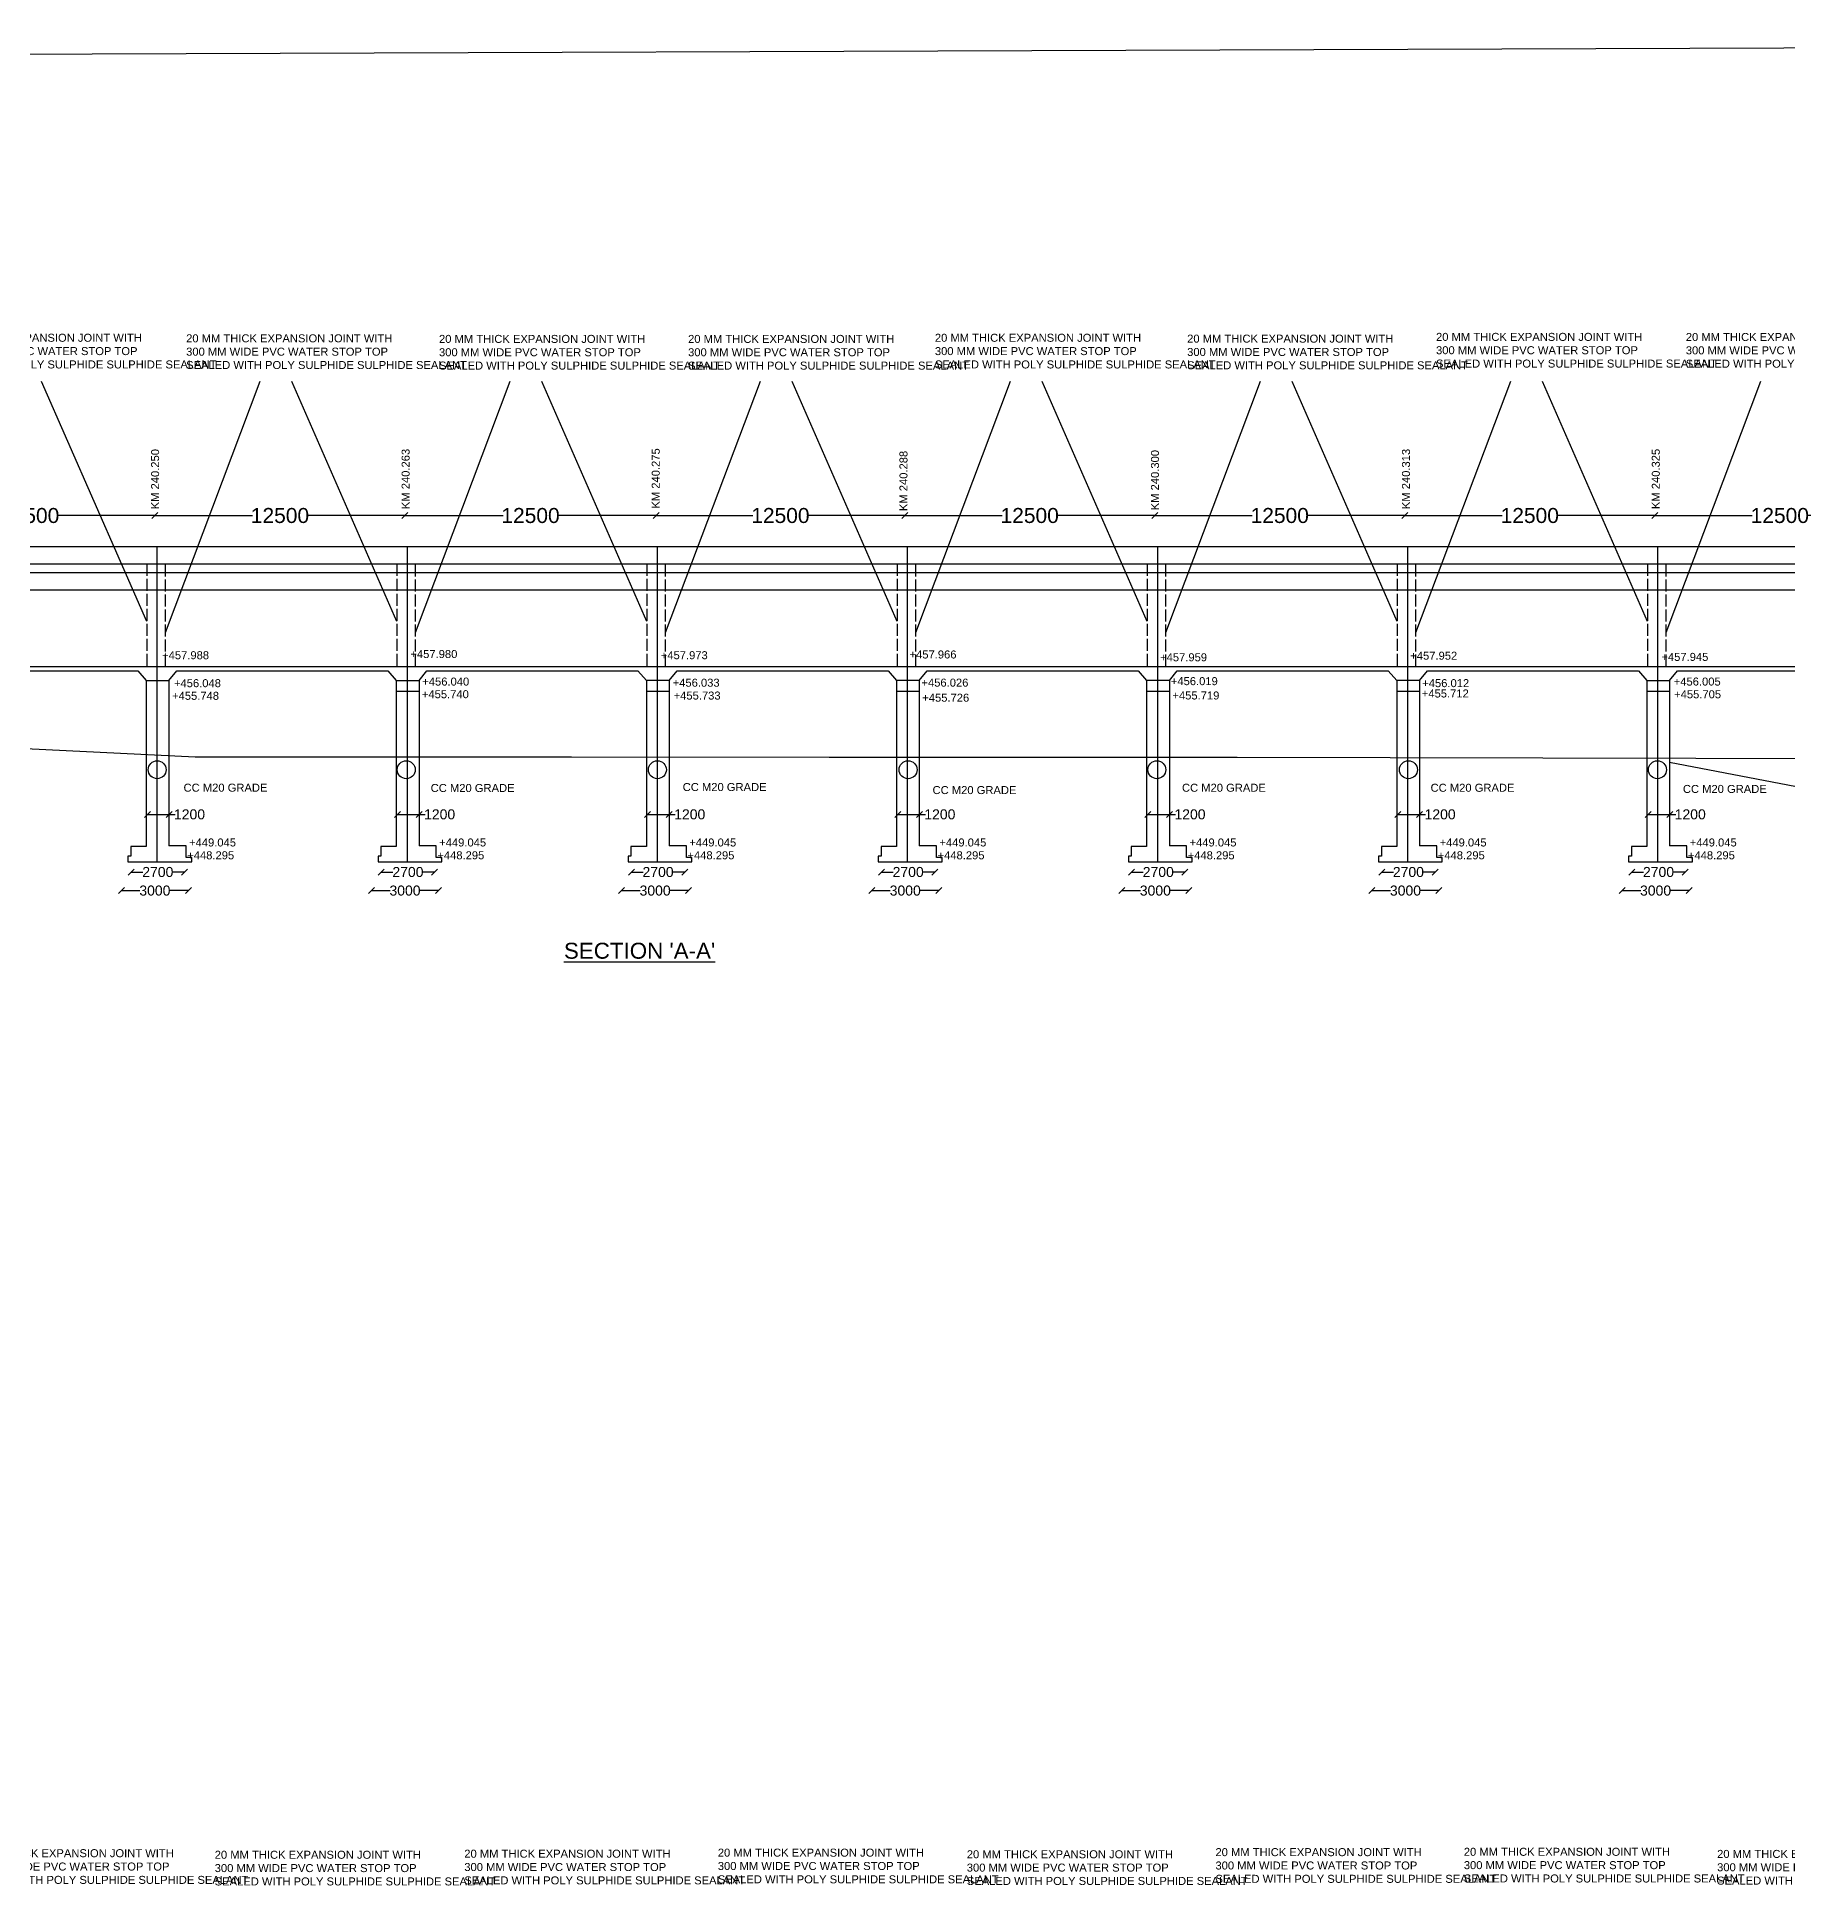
# Model space of a CAD drawing. Header units: millimetres. Extents: x -112454 to 301508, y -143387 to 43222.
# Drawn here: x 63281 to 150782, y -49436 to 43222 of the extents above; entities that cross this region are included whole.
import ezdxf

# ---------------------------------------------------------------- set-up
doc = ezdxf.new("R2010")
doc.units = ezdxf.units.MM
doc.header["$MEASUREMENT"] = 0
doc.linetypes.add('ACAD_ISO02W100', pattern=[15, 12, -3])
for name, color, linetype in [('DIMENSION', 7, 'Continuous'), ('DRAWING', 7, 'Continuous'), ('TEXT', 7, 'Continuous')]:
    doc.layers.add(name, color=color, linetype=linetype)
doc.styles.get("Standard").update_dxf_attribs({"font": 'arial.ttf', "height": 500})
doc.dimstyles.get("Standard").update_dxf_attribs({"dimtxt": 500, "dimasz": 300, "dimexe": 0.18, "dimexo": 0.0625, "dimgap": 0.09, "dimtad": 0, "dimdec": 0, "dimzin": 0, "dimdsep": 46, "dimtxsty": 'Standard', "dimblk": 'OBLIQUE', "dimcen": 0.09, "dimse1": 1, "dimse2": 1, "dimadec": 0, "dimazin": 0, "dimtfac": 1, "dimtdec": 0, "dimtofl": 0, "dimtmove": 0, "dimatfit": 3, "dimfxl": 0, "dimtolj": 1, "dimtzin": 0, "dimarcsym": 0})

# ---------------------------------------------------------------- blocks, each defined once
blk = doc.blocks.new('_Oblique')
at = {"color": 0, "linetype": 'ByBlock', "lineweight": -2}
blk.add_line((-0.5, -0.5), (0.5, 0.5), dxfattribs=at)
blk = doc.blocks.new('*D243')
at = {"layer": 'Defpoints', "color": 0, "transparency": 16777216}
for p in [(68792, 4186), (69877, 4370), (69877, 4186)]:
    blk.add_point(p, dxfattribs=at)
at = {"layer": 'DIMENSION', "color": 0, "lineweight": -2, "transparency": 16777216}
for p, q in [((68792, 4370), (69877, 4370)), ((69877, 4370), (70177, 4370))]:
    blk.add_line(p, q, dxfattribs=at)
at = {"layer": 'DIMENSION', "color": 0, "lineweight": -2, "transparency": 16777216, "xscale": 300, "yscale": 300, "zscale": 300, "rotation": 180}
blk.add_blockref('_Oblique', (68792, 4370), dxfattribs=at)
at = {"layer": 'DIMENSION', "color": 0, "lineweight": -2, "transparency": 16777216, "xscale": 300, "yscale": 300, "zscale": 300}
blk.add_blockref('_Oblique', (69877, 4370), dxfattribs=at)
at = {"layer": 'DIMENSION', "color": 0, "transparency": 16777216, "insert": (70899, 4370), "char_height": 500, "attachment_point": 5}
blk.add_mtext('\\A1;1200', dxfattribs=at)
blk = doc.blocks.new('*D241')
at = {"layer": 'Defpoints', "color": 0, "transparency": 16777216}
for p in [(67982, 1440), (70648, 1489), (70648, 1440)]:
    blk.add_point(p, dxfattribs=at)
at = {"layer": 'DIMENSION', "color": 0, "lineweight": -2, "transparency": 16777216}
for p, q in [((67982, 1489), (68565, 1489)), ((70648, 1489), (70065, 1489))]:
    blk.add_line(p, q, dxfattribs=at)
at = {"layer": 'DIMENSION', "color": 0, "lineweight": -2, "transparency": 16777216, "xscale": 300, "yscale": 300, "zscale": 300, "rotation": 180}
blk.add_blockref('_Oblique', (67982, 1489), dxfattribs=at)
at = {"layer": 'DIMENSION', "color": 0, "lineweight": -2, "transparency": 16777216, "xscale": 300, "yscale": 300, "zscale": 300}
blk.add_blockref('_Oblique', (70648, 1489), dxfattribs=at)
at = {"layer": 'DIMENSION', "color": 0, "transparency": 16777216, "insert": (69315, 1489), "char_height": 500, "attachment_point": 5}
blk.add_mtext('\\A1;2700', dxfattribs=at)
blk = doc.blocks.new('*D242')
at = {"layer": 'Defpoints', "color": 0, "transparency": 16777216}
for p in [(67493, 548), (70843, 561), (70843, 548)]:
    blk.add_point(p, dxfattribs=at)
at = {"layer": 'DIMENSION', "color": 0, "lineweight": -2, "transparency": 16777216}
for p, q in [((67493, 561), (68423, 561)), ((70843, 561), (69914, 561))]:
    blk.add_line(p, q, dxfattribs=at)
at = {"layer": 'DIMENSION', "color": 0, "lineweight": -2, "transparency": 16777216, "xscale": 300, "yscale": 300, "zscale": 300, "rotation": 180}
blk.add_blockref('_Oblique', (67493, 561), dxfattribs=at)
at = {"layer": 'DIMENSION', "color": 0, "lineweight": -2, "transparency": 16777216, "xscale": 300, "yscale": 300, "zscale": 300}
blk.add_blockref('_Oblique', (70843, 561), dxfattribs=at)
at = {"layer": 'DIMENSION', "color": 0, "transparency": 16777216, "insert": (69168, 561), "char_height": 500, "attachment_point": 5}
blk.add_mtext('\\A1;3000', dxfattribs=at)
blk = doc.blocks.new('*D246')
at = {"layer": 'Defpoints', "color": 0, "transparency": 16777216}
for p in [(81292, 4186), (82377, 4370), (82377, 4186)]:
    blk.add_point(p, dxfattribs=at)
at = {"layer": 'DIMENSION', "color": 0, "lineweight": -2, "transparency": 16777216}
for p, q in [((81292, 4370), (82377, 4370)), ((82377, 4370), (82677, 4370))]:
    blk.add_line(p, q, dxfattribs=at)
at = {"layer": 'DIMENSION', "color": 0, "lineweight": -2, "transparency": 16777216, "xscale": 300, "yscale": 300, "zscale": 300, "rotation": 180}
blk.add_blockref('_Oblique', (81292, 4370), dxfattribs=at)
at = {"layer": 'DIMENSION', "color": 0, "lineweight": -2, "transparency": 16777216, "xscale": 300, "yscale": 300, "zscale": 300}
blk.add_blockref('_Oblique', (82377, 4370), dxfattribs=at)
at = {"layer": 'DIMENSION', "color": 0, "transparency": 16777216, "insert": (83399, 4370), "char_height": 500, "attachment_point": 5}
blk.add_mtext('\\A1;1200', dxfattribs=at)
blk = doc.blocks.new('*D244')
at = {"layer": 'Defpoints', "color": 0, "transparency": 16777216}
for p in [(80482, 1440), (83148, 1489), (83148, 1440)]:
    blk.add_point(p, dxfattribs=at)
at = {"layer": 'DIMENSION', "color": 0, "lineweight": -2, "transparency": 16777216}
for p, q in [((80482, 1489), (81065, 1489)), ((83148, 1489), (82565, 1489))]:
    blk.add_line(p, q, dxfattribs=at)
at = {"layer": 'DIMENSION', "color": 0, "lineweight": -2, "transparency": 16777216, "xscale": 300, "yscale": 300, "zscale": 300, "rotation": 180}
blk.add_blockref('_Oblique', (80482, 1489), dxfattribs=at)
at = {"layer": 'DIMENSION', "color": 0, "lineweight": -2, "transparency": 16777216, "xscale": 300, "yscale": 300, "zscale": 300}
blk.add_blockref('_Oblique', (83148, 1489), dxfattribs=at)
at = {"layer": 'DIMENSION', "color": 0, "transparency": 16777216, "insert": (81815, 1489), "char_height": 500, "attachment_point": 5}
blk.add_mtext('\\A1;2700', dxfattribs=at)
blk = doc.blocks.new('*D245')
at = {"layer": 'Defpoints', "color": 0, "transparency": 16777216}
for p in [(79993, 548), (83343, 561), (83343, 548)]:
    blk.add_point(p, dxfattribs=at)
at = {"layer": 'DIMENSION', "color": 0, "lineweight": -2, "transparency": 16777216}
for p, q in [((79993, 561), (80923, 561)), ((83343, 561), (82414, 561))]:
    blk.add_line(p, q, dxfattribs=at)
at = {"layer": 'DIMENSION', "color": 0, "lineweight": -2, "transparency": 16777216, "xscale": 300, "yscale": 300, "zscale": 300, "rotation": 180}
blk.add_blockref('_Oblique', (79993, 561), dxfattribs=at)
at = {"layer": 'DIMENSION', "color": 0, "lineweight": -2, "transparency": 16777216, "xscale": 300, "yscale": 300, "zscale": 300}
blk.add_blockref('_Oblique', (83343, 561), dxfattribs=at)
at = {"layer": 'DIMENSION', "color": 0, "transparency": 16777216, "insert": (81668, 561), "char_height": 500, "attachment_point": 5}
blk.add_mtext('\\A1;3000', dxfattribs=at)
blk = doc.blocks.new('*D249')
at = {"layer": 'Defpoints', "color": 0, "transparency": 16777216}
for p in [(93792, 4186), (94877, 4370), (94877, 4186)]:
    blk.add_point(p, dxfattribs=at)
at = {"layer": 'DIMENSION', "color": 0, "lineweight": -2, "transparency": 16777216}
for p, q in [((93792, 4370), (94877, 4370)), ((94877, 4370), (95177, 4370))]:
    blk.add_line(p, q, dxfattribs=at)
at = {"layer": 'DIMENSION', "color": 0, "lineweight": -2, "transparency": 16777216, "xscale": 300, "yscale": 300, "zscale": 300, "rotation": 180}
blk.add_blockref('_Oblique', (93792, 4370), dxfattribs=at)
at = {"layer": 'DIMENSION', "color": 0, "lineweight": -2, "transparency": 16777216, "xscale": 300, "yscale": 300, "zscale": 300}
blk.add_blockref('_Oblique', (94877, 4370), dxfattribs=at)
at = {"layer": 'DIMENSION', "color": 0, "transparency": 16777216, "insert": (95899, 4370), "char_height": 500, "attachment_point": 5}
blk.add_mtext('\\A1;1200', dxfattribs=at)
blk = doc.blocks.new('*D247')
at = {"layer": 'Defpoints', "color": 0, "transparency": 16777216}
for p in [(92982, 1440), (95648, 1489), (95648, 1440)]:
    blk.add_point(p, dxfattribs=at)
at = {"layer": 'DIMENSION', "color": 0, "lineweight": -2, "transparency": 16777216}
for p, q in [((92982, 1489), (93565, 1489)), ((95648, 1489), (95065, 1489))]:
    blk.add_line(p, q, dxfattribs=at)
at = {"layer": 'DIMENSION', "color": 0, "lineweight": -2, "transparency": 16777216, "xscale": 300, "yscale": 300, "zscale": 300, "rotation": 180}
blk.add_blockref('_Oblique', (92982, 1489), dxfattribs=at)
at = {"layer": 'DIMENSION', "color": 0, "lineweight": -2, "transparency": 16777216, "xscale": 300, "yscale": 300, "zscale": 300}
blk.add_blockref('_Oblique', (95648, 1489), dxfattribs=at)
at = {"layer": 'DIMENSION', "color": 0, "transparency": 16777216, "insert": (94315, 1489), "char_height": 500, "attachment_point": 5}
blk.add_mtext('\\A1;2700', dxfattribs=at)
blk = doc.blocks.new('*D248')
at = {"layer": 'Defpoints', "color": 0, "transparency": 16777216}
for p in [(92493, 548), (95843, 561), (95843, 548)]:
    blk.add_point(p, dxfattribs=at)
at = {"layer": 'DIMENSION', "color": 0, "lineweight": -2, "transparency": 16777216}
for p, q in [((92493, 561), (93423, 561)), ((95843, 561), (94914, 561))]:
    blk.add_line(p, q, dxfattribs=at)
at = {"layer": 'DIMENSION', "color": 0, "lineweight": -2, "transparency": 16777216, "xscale": 300, "yscale": 300, "zscale": 300, "rotation": 180}
blk.add_blockref('_Oblique', (92493, 561), dxfattribs=at)
at = {"layer": 'DIMENSION', "color": 0, "lineweight": -2, "transparency": 16777216, "xscale": 300, "yscale": 300, "zscale": 300}
blk.add_blockref('_Oblique', (95843, 561), dxfattribs=at)
at = {"layer": 'DIMENSION', "color": 0, "transparency": 16777216, "insert": (94168, 561), "char_height": 500, "attachment_point": 5}
blk.add_mtext('\\A1;3000', dxfattribs=at)
blk = doc.blocks.new('*D252')
at = {"layer": 'Defpoints', "color": 0, "transparency": 16777216}
for p in [(106292, 4186), (107377, 4370), (107377, 4186)]:
    blk.add_point(p, dxfattribs=at)
at = {"layer": 'DIMENSION', "color": 0, "lineweight": -2, "transparency": 16777216}
for p, q in [((106292, 4370), (107377, 4370)), ((107377, 4370), (107677, 4370))]:
    blk.add_line(p, q, dxfattribs=at)
at = {"layer": 'DIMENSION', "color": 0, "lineweight": -2, "transparency": 16777216, "xscale": 300, "yscale": 300, "zscale": 300, "rotation": 180}
blk.add_blockref('_Oblique', (106292, 4370), dxfattribs=at)
at = {"layer": 'DIMENSION', "color": 0, "lineweight": -2, "transparency": 16777216, "xscale": 300, "yscale": 300, "zscale": 300}
blk.add_blockref('_Oblique', (107377, 4370), dxfattribs=at)
at = {"layer": 'DIMENSION', "color": 0, "transparency": 16777216, "insert": (108399, 4370), "char_height": 500, "attachment_point": 5}
blk.add_mtext('\\A1;1200', dxfattribs=at)
blk = doc.blocks.new('*D250')
at = {"layer": 'Defpoints', "color": 0, "transparency": 16777216}
for p in [(105482, 1440), (108148, 1489), (108148, 1440)]:
    blk.add_point(p, dxfattribs=at)
at = {"layer": 'DIMENSION', "color": 0, "lineweight": -2, "transparency": 16777216}
for p, q in [((105482, 1489), (106065, 1489)), ((108148, 1489), (107565, 1489))]:
    blk.add_line(p, q, dxfattribs=at)
at = {"layer": 'DIMENSION', "color": 0, "lineweight": -2, "transparency": 16777216, "xscale": 300, "yscale": 300, "zscale": 300, "rotation": 180}
blk.add_blockref('_Oblique', (105482, 1489), dxfattribs=at)
at = {"layer": 'DIMENSION', "color": 0, "lineweight": -2, "transparency": 16777216, "xscale": 300, "yscale": 300, "zscale": 300}
blk.add_blockref('_Oblique', (108148, 1489), dxfattribs=at)
at = {"layer": 'DIMENSION', "color": 0, "transparency": 16777216, "insert": (106815, 1489), "char_height": 500, "attachment_point": 5}
blk.add_mtext('\\A1;2700', dxfattribs=at)
blk = doc.blocks.new('*D251')
at = {"layer": 'Defpoints', "color": 0, "transparency": 16777216}
for p in [(104993, 548), (108343, 561), (108343, 548)]:
    blk.add_point(p, dxfattribs=at)
at = {"layer": 'DIMENSION', "color": 0, "lineweight": -2, "transparency": 16777216}
for p, q in [((104993, 561), (105923, 561)), ((108343, 561), (107414, 561))]:
    blk.add_line(p, q, dxfattribs=at)
at = {"layer": 'DIMENSION', "color": 0, "lineweight": -2, "transparency": 16777216, "xscale": 300, "yscale": 300, "zscale": 300, "rotation": 180}
blk.add_blockref('_Oblique', (104993, 561), dxfattribs=at)
at = {"layer": 'DIMENSION', "color": 0, "lineweight": -2, "transparency": 16777216, "xscale": 300, "yscale": 300, "zscale": 300}
blk.add_blockref('_Oblique', (108343, 561), dxfattribs=at)
at = {"layer": 'DIMENSION', "color": 0, "transparency": 16777216, "insert": (106668, 561), "char_height": 500, "attachment_point": 5}
blk.add_mtext('\\A1;3000', dxfattribs=at)
blk = doc.blocks.new('*D255')
at = {"layer": 'Defpoints', "color": 0, "transparency": 16777216}
for p in [(118792, 4186), (119877, 4370), (119877, 4186)]:
    blk.add_point(p, dxfattribs=at)
at = {"layer": 'DIMENSION', "color": 0, "lineweight": -2, "transparency": 16777216}
for p, q in [((118792, 4370), (119877, 4370)), ((119877, 4370), (120177, 4370))]:
    blk.add_line(p, q, dxfattribs=at)
at = {"layer": 'DIMENSION', "color": 0, "lineweight": -2, "transparency": 16777216, "xscale": 300, "yscale": 300, "zscale": 300, "rotation": 180}
blk.add_blockref('_Oblique', (118792, 4370), dxfattribs=at)
at = {"layer": 'DIMENSION', "color": 0, "lineweight": -2, "transparency": 16777216, "xscale": 300, "yscale": 300, "zscale": 300}
blk.add_blockref('_Oblique', (119877, 4370), dxfattribs=at)
at = {"layer": 'DIMENSION', "color": 0, "transparency": 16777216, "insert": (120899, 4370), "char_height": 500, "attachment_point": 5}
blk.add_mtext('\\A1;1200', dxfattribs=at)
blk = doc.blocks.new('*D253')
at = {"layer": 'Defpoints', "color": 0, "transparency": 16777216}
for p in [(117982, 1440), (120648, 1489), (120648, 1440)]:
    blk.add_point(p, dxfattribs=at)
at = {"layer": 'DIMENSION', "color": 0, "lineweight": -2, "transparency": 16777216}
for p, q in [((117982, 1489), (118565, 1489)), ((120648, 1489), (120065, 1489))]:
    blk.add_line(p, q, dxfattribs=at)
at = {"layer": 'DIMENSION', "color": 0, "lineweight": -2, "transparency": 16777216, "xscale": 300, "yscale": 300, "zscale": 300, "rotation": 180}
blk.add_blockref('_Oblique', (117982, 1489), dxfattribs=at)
at = {"layer": 'DIMENSION', "color": 0, "lineweight": -2, "transparency": 16777216, "xscale": 300, "yscale": 300, "zscale": 300}
blk.add_blockref('_Oblique', (120648, 1489), dxfattribs=at)
at = {"layer": 'DIMENSION', "color": 0, "transparency": 16777216, "insert": (119315, 1489), "char_height": 500, "attachment_point": 5}
blk.add_mtext('\\A1;2700', dxfattribs=at)
blk = doc.blocks.new('*D254')
at = {"layer": 'Defpoints', "color": 0, "transparency": 16777216}
for p in [(117493, 548), (120843, 561), (120843, 548)]:
    blk.add_point(p, dxfattribs=at)
at = {"layer": 'DIMENSION', "color": 0, "lineweight": -2, "transparency": 16777216}
for p, q in [((117493, 561), (118423, 561)), ((120843, 561), (119914, 561))]:
    blk.add_line(p, q, dxfattribs=at)
at = {"layer": 'DIMENSION', "color": 0, "lineweight": -2, "transparency": 16777216, "xscale": 300, "yscale": 300, "zscale": 300, "rotation": 180}
blk.add_blockref('_Oblique', (117493, 561), dxfattribs=at)
at = {"layer": 'DIMENSION', "color": 0, "lineweight": -2, "transparency": 16777216, "xscale": 300, "yscale": 300, "zscale": 300}
blk.add_blockref('_Oblique', (120843, 561), dxfattribs=at)
at = {"layer": 'DIMENSION', "color": 0, "transparency": 16777216, "insert": (119168, 561), "char_height": 500, "attachment_point": 5}
blk.add_mtext('\\A1;3000', dxfattribs=at)
blk = doc.blocks.new('*D258')
at = {"layer": 'Defpoints', "color": 0, "transparency": 16777216}
for p in [(131292, 4186), (132377, 4370), (132377, 4186)]:
    blk.add_point(p, dxfattribs=at)
at = {"layer": 'DIMENSION', "color": 0, "lineweight": -2, "transparency": 16777216}
for p, q in [((131292, 4370), (132377, 4370)), ((132377, 4370), (132677, 4370))]:
    blk.add_line(p, q, dxfattribs=at)
at = {"layer": 'DIMENSION', "color": 0, "lineweight": -2, "transparency": 16777216, "xscale": 300, "yscale": 300, "zscale": 300, "rotation": 180}
blk.add_blockref('_Oblique', (131292, 4370), dxfattribs=at)
at = {"layer": 'DIMENSION', "color": 0, "lineweight": -2, "transparency": 16777216, "xscale": 300, "yscale": 300, "zscale": 300}
blk.add_blockref('_Oblique', (132377, 4370), dxfattribs=at)
at = {"layer": 'DIMENSION', "color": 0, "transparency": 16777216, "insert": (133399, 4370), "char_height": 500, "attachment_point": 5}
blk.add_mtext('\\A1;1200', dxfattribs=at)
blk = doc.blocks.new('*D256')
at = {"layer": 'Defpoints', "color": 0, "transparency": 16777216}
for p in [(130482, 1440), (133148, 1489), (133148, 1440)]:
    blk.add_point(p, dxfattribs=at)
at = {"layer": 'DIMENSION', "color": 0, "lineweight": -2, "transparency": 16777216}
for p, q in [((130482, 1489), (131065, 1489)), ((133148, 1489), (132565, 1489))]:
    blk.add_line(p, q, dxfattribs=at)
at = {"layer": 'DIMENSION', "color": 0, "lineweight": -2, "transparency": 16777216, "xscale": 300, "yscale": 300, "zscale": 300, "rotation": 180}
blk.add_blockref('_Oblique', (130482, 1489), dxfattribs=at)
at = {"layer": 'DIMENSION', "color": 0, "lineweight": -2, "transparency": 16777216, "xscale": 300, "yscale": 300, "zscale": 300}
blk.add_blockref('_Oblique', (133148, 1489), dxfattribs=at)
at = {"layer": 'DIMENSION', "color": 0, "transparency": 16777216, "insert": (131815, 1489), "char_height": 500, "attachment_point": 5}
blk.add_mtext('\\A1;2700', dxfattribs=at)
blk = doc.blocks.new('*D257')
at = {"layer": 'Defpoints', "color": 0, "transparency": 16777216}
for p in [(129993, 548), (133343, 561), (133343, 548)]:
    blk.add_point(p, dxfattribs=at)
at = {"layer": 'DIMENSION', "color": 0, "lineweight": -2, "transparency": 16777216}
for p, q in [((129993, 561), (130923, 561)), ((133343, 561), (132414, 561))]:
    blk.add_line(p, q, dxfattribs=at)
at = {"layer": 'DIMENSION', "color": 0, "lineweight": -2, "transparency": 16777216, "xscale": 300, "yscale": 300, "zscale": 300, "rotation": 180}
blk.add_blockref('_Oblique', (129993, 561), dxfattribs=at)
at = {"layer": 'DIMENSION', "color": 0, "lineweight": -2, "transparency": 16777216, "xscale": 300, "yscale": 300, "zscale": 300}
blk.add_blockref('_Oblique', (133343, 561), dxfattribs=at)
at = {"layer": 'DIMENSION', "color": 0, "transparency": 16777216, "insert": (131668, 561), "char_height": 500, "attachment_point": 5}
blk.add_mtext('\\A1;3000', dxfattribs=at)
blk = doc.blocks.new('*D261')
at = {"layer": 'Defpoints', "color": 0, "transparency": 16777216}
for p in [(143792, 4186), (144877, 4370), (144877, 4186)]:
    blk.add_point(p, dxfattribs=at)
at = {"layer": 'DIMENSION', "color": 0, "lineweight": -2, "transparency": 16777216}
for p, q in [((143792, 4370), (144877, 4370)), ((144877, 4370), (145177, 4370))]:
    blk.add_line(p, q, dxfattribs=at)
at = {"layer": 'DIMENSION', "color": 0, "lineweight": -2, "transparency": 16777216, "xscale": 300, "yscale": 300, "zscale": 300, "rotation": 180}
blk.add_blockref('_Oblique', (143792, 4370), dxfattribs=at)
at = {"layer": 'DIMENSION', "color": 0, "lineweight": -2, "transparency": 16777216, "xscale": 300, "yscale": 300, "zscale": 300}
blk.add_blockref('_Oblique', (144877, 4370), dxfattribs=at)
at = {"layer": 'DIMENSION', "color": 0, "transparency": 16777216, "insert": (145899, 4370), "char_height": 500, "attachment_point": 5}
blk.add_mtext('\\A1;1200', dxfattribs=at)
blk = doc.blocks.new('*D259')
at = {"layer": 'Defpoints', "color": 0, "transparency": 16777216}
for p in [(142982, 1440), (145648, 1489), (145648, 1440)]:
    blk.add_point(p, dxfattribs=at)
at = {"layer": 'DIMENSION', "color": 0, "lineweight": -2, "transparency": 16777216}
for p, q in [((142982, 1489), (143565, 1489)), ((145648, 1489), (145065, 1489))]:
    blk.add_line(p, q, dxfattribs=at)
at = {"layer": 'DIMENSION', "color": 0, "lineweight": -2, "transparency": 16777216, "xscale": 300, "yscale": 300, "zscale": 300, "rotation": 180}
blk.add_blockref('_Oblique', (142982, 1489), dxfattribs=at)
at = {"layer": 'DIMENSION', "color": 0, "lineweight": -2, "transparency": 16777216, "xscale": 300, "yscale": 300, "zscale": 300}
blk.add_blockref('_Oblique', (145648, 1489), dxfattribs=at)
at = {"layer": 'DIMENSION', "color": 0, "transparency": 16777216, "insert": (144315, 1489), "char_height": 500, "attachment_point": 5}
blk.add_mtext('\\A1;2700', dxfattribs=at)
blk = doc.blocks.new('*D260')
at = {"layer": 'Defpoints', "color": 0, "transparency": 16777216}
for p in [(142493, 548), (145843, 561), (145843, 548)]:
    blk.add_point(p, dxfattribs=at)
at = {"layer": 'DIMENSION', "color": 0, "lineweight": -2, "transparency": 16777216}
for p, q in [((142493, 561), (143423, 561)), ((145843, 561), (144914, 561))]:
    blk.add_line(p, q, dxfattribs=at)
at = {"layer": 'DIMENSION', "color": 0, "lineweight": -2, "transparency": 16777216, "xscale": 300, "yscale": 300, "zscale": 300, "rotation": 180}
blk.add_blockref('_Oblique', (142493, 561), dxfattribs=at)
at = {"layer": 'DIMENSION', "color": 0, "lineweight": -2, "transparency": 16777216, "xscale": 300, "yscale": 300, "zscale": 300}
blk.add_blockref('_Oblique', (145843, 561), dxfattribs=at)
at = {"layer": 'DIMENSION', "color": 0, "transparency": 16777216, "insert": (144168, 561), "char_height": 500, "attachment_point": 5}
blk.add_mtext('\\A1;3000', dxfattribs=at)
blk = doc.blocks.new('*D341')
at = {"layer": 'Defpoints', "color": 0, "transparency": 16777216}
for p in [(56695, 19305), (69174, 19305), (69174, 19305)]:
    blk.add_point(p, dxfattribs=at)
at = {"layer": 'DRAWING', "color": 0, "lineweight": -2, "transparency": 16777216}
for p, q in [((56695, 19305), (61560, 19305)), ((69174, 19305), (64309, 19305))]:
    blk.add_line(p, q, dxfattribs=at)
at = {"layer": 'DRAWING', "color": 0, "lineweight": -2, "transparency": 16777216, "xscale": 300, "yscale": 300, "zscale": 300, "rotation": 180}
blk.add_blockref('_Oblique', (56695, 19305), dxfattribs=at)
at = {"layer": 'DRAWING', "color": 0, "lineweight": -2, "transparency": 16777216, "xscale": 300, "yscale": 300, "zscale": 300}
blk.add_blockref('_Oblique', (69174, 19305), dxfattribs=at)
at = {"layer": 'DRAWING', "color": 0, "transparency": 16777216, "insert": (62934, 19305), "char_height": 750, "attachment_point": 5}
blk.add_mtext('\\A1;12500', dxfattribs=at)
blk = doc.blocks.new('*D342')
at = {"layer": 'Defpoints', "color": 0, "transparency": 16777216}
for p in [(69174, 19305), (81664, 19305), (81664, 19305)]:
    blk.add_point(p, dxfattribs=at)
at = {"layer": 'DRAWING', "color": 0, "lineweight": -2, "transparency": 16777216}
for p, q in [((69174, 19305), (74044, 19305)), ((81664, 19305), (76794, 19305))]:
    blk.add_line(p, q, dxfattribs=at)
at = {"layer": 'DRAWING', "color": 0, "lineweight": -2, "transparency": 16777216, "xscale": 300, "yscale": 300, "zscale": 300, "rotation": 180}
blk.add_blockref('_Oblique', (69174, 19305), dxfattribs=at)
at = {"layer": 'DRAWING', "color": 0, "lineweight": -2, "transparency": 16777216, "xscale": 300, "yscale": 300, "zscale": 300}
blk.add_blockref('_Oblique', (81664, 19305), dxfattribs=at)
at = {"layer": 'DRAWING', "color": 0, "transparency": 16777216, "insert": (75419, 19305), "char_height": 750, "attachment_point": 5}
blk.add_mtext('\\A1;12500', dxfattribs=at)
blk = doc.blocks.new('*D343')
at = {"layer": 'Defpoints', "color": 0, "transparency": 16777216}
for p in [(81664, 19305), (94218, 19305), (94218, 19305)]:
    blk.add_point(p, dxfattribs=at)
at = {"layer": 'DRAWING', "color": 0, "lineweight": -2, "transparency": 16777216}
for p, q in [((81664, 19305), (86566, 19305)), ((94218, 19305), (89316, 19305))]:
    blk.add_line(p, q, dxfattribs=at)
at = {"layer": 'DRAWING', "color": 0, "lineweight": -2, "transparency": 16777216, "xscale": 300, "yscale": 300, "zscale": 300, "rotation": 180}
blk.add_blockref('_Oblique', (81664, 19305), dxfattribs=at)
at = {"layer": 'DRAWING', "color": 0, "lineweight": -2, "transparency": 16777216, "xscale": 300, "yscale": 300, "zscale": 300}
blk.add_blockref('_Oblique', (94218, 19305), dxfattribs=at)
at = {"layer": 'DRAWING', "color": 0, "transparency": 16777216, "insert": (87941, 19305), "char_height": 750, "attachment_point": 5}
blk.add_mtext('\\A1;12500', dxfattribs=at)
blk = doc.blocks.new('*D344')
at = {"layer": 'Defpoints', "color": 0, "transparency": 16777216}
for p in [(94218, 19305), (106640, 19305), (106640, 19305)]:
    blk.add_point(p, dxfattribs=at)
at = {"layer": 'DRAWING', "color": 0, "lineweight": -2, "transparency": 16777216}
for p, q in [((94218, 19305), (99054, 19305)), ((106640, 19305), (101804, 19305))]:
    blk.add_line(p, q, dxfattribs=at)
at = {"layer": 'DRAWING', "color": 0, "lineweight": -2, "transparency": 16777216, "xscale": 300, "yscale": 300, "zscale": 300, "rotation": 180}
blk.add_blockref('_Oblique', (94218, 19305), dxfattribs=at)
at = {"layer": 'DRAWING', "color": 0, "lineweight": -2, "transparency": 16777216, "xscale": 300, "yscale": 300, "zscale": 300}
blk.add_blockref('_Oblique', (106640, 19305), dxfattribs=at)
at = {"layer": 'DRAWING', "color": 0, "transparency": 16777216, "insert": (100429, 19305), "char_height": 750, "attachment_point": 5}
blk.add_mtext('\\A1;12500', dxfattribs=at)
blk = doc.blocks.new('*D345')
at = {"layer": 'Defpoints', "color": 0, "transparency": 16777216}
for p in [(106640, 19305), (119136, 19305), (119136, 19305)]:
    blk.add_point(p, dxfattribs=at)
at = {"layer": 'DRAWING', "color": 0, "lineweight": -2, "transparency": 16777216}
for p, q in [((106640, 19305), (111514, 19305)), ((119136, 19305), (114263, 19305))]:
    blk.add_line(p, q, dxfattribs=at)
at = {"layer": 'DRAWING', "color": 0, "lineweight": -2, "transparency": 16777216, "xscale": 300, "yscale": 300, "zscale": 300, "rotation": 180}
blk.add_blockref('_Oblique', (106640, 19305), dxfattribs=at)
at = {"layer": 'DRAWING', "color": 0, "lineweight": -2, "transparency": 16777216, "xscale": 300, "yscale": 300, "zscale": 300}
blk.add_blockref('_Oblique', (119136, 19305), dxfattribs=at)
at = {"layer": 'DRAWING', "color": 0, "transparency": 16777216, "insert": (112888, 19305), "char_height": 750, "attachment_point": 5}
blk.add_mtext('\\A1;12500', dxfattribs=at)
blk = doc.blocks.new('*D346')
at = {"layer": 'Defpoints', "color": 0, "transparency": 16777216}
for p in [(119136, 19305), (131632, 19305), (131632, 19305)]:
    blk.add_point(p, dxfattribs=at)
at = {"layer": 'DRAWING', "color": 0, "lineweight": -2, "transparency": 16777216}
for p, q in [((119136, 19305), (124010, 19305)), ((131632, 19305), (126759, 19305))]:
    blk.add_line(p, q, dxfattribs=at)
at = {"layer": 'DRAWING', "color": 0, "lineweight": -2, "transparency": 16777216, "xscale": 300, "yscale": 300, "zscale": 300, "rotation": 180}
blk.add_blockref('_Oblique', (119136, 19305), dxfattribs=at)
at = {"layer": 'DRAWING', "color": 0, "lineweight": -2, "transparency": 16777216, "xscale": 300, "yscale": 300, "zscale": 300}
blk.add_blockref('_Oblique', (131632, 19305), dxfattribs=at)
at = {"layer": 'DRAWING', "color": 0, "transparency": 16777216, "insert": (125384, 19305), "char_height": 750, "attachment_point": 5}
blk.add_mtext('\\A1;12500', dxfattribs=at)
blk = doc.blocks.new('*D347')
at = {"layer": 'Defpoints', "color": 0, "transparency": 16777216}
for p in [(131632, 19305), (144128, 19305), (144128, 19305)]:
    blk.add_point(p, dxfattribs=at)
at = {"layer": 'DRAWING', "color": 0, "lineweight": -2, "transparency": 16777216}
for p, q in [((131632, 19305), (136506, 19305)), ((144128, 19305), (139255, 19305))]:
    blk.add_line(p, q, dxfattribs=at)
at = {"layer": 'DRAWING', "color": 0, "lineweight": -2, "transparency": 16777216, "xscale": 300, "yscale": 300, "zscale": 300, "rotation": 180}
blk.add_blockref('_Oblique', (131632, 19305), dxfattribs=at)
at = {"layer": 'DRAWING', "color": 0, "lineweight": -2, "transparency": 16777216, "xscale": 300, "yscale": 300, "zscale": 300}
blk.add_blockref('_Oblique', (144128, 19305), dxfattribs=at)
at = {"layer": 'DRAWING', "color": 0, "transparency": 16777216, "insert": (137880, 19305), "char_height": 750, "attachment_point": 5}
blk.add_mtext('\\A1;12500', dxfattribs=at)
blk = doc.blocks.new('*D348')
at = {"layer": 'Defpoints', "color": 0, "transparency": 16777216}
for p in [(144128, 19305), (156624, 19305), (156624, 19305)]:
    blk.add_point(p, dxfattribs=at)
at = {"layer": 'DRAWING', "color": 0, "lineweight": -2, "transparency": 16777216}
for p, q in [((144128, 19305), (149002, 19305)), ((156624, 19305), (151751, 19305))]:
    blk.add_line(p, q, dxfattribs=at)
at = {"layer": 'DRAWING', "color": 0, "lineweight": -2, "transparency": 16777216, "xscale": 300, "yscale": 300, "zscale": 300, "rotation": 180}
blk.add_blockref('_Oblique', (144128, 19305), dxfattribs=at)
at = {"layer": 'DRAWING', "color": 0, "lineweight": -2, "transparency": 16777216, "xscale": 300, "yscale": 300, "zscale": 300}
blk.add_blockref('_Oblique', (156624, 19305), dxfattribs=at)
at = {"layer": 'DRAWING', "color": 0, "transparency": 16777216, "insert": (150376, 19305), "char_height": 750, "attachment_point": 5}
blk.add_mtext('\\A1;12500', dxfattribs=at)

msp = doc.modelspace()

# ---------------------------------------------------------------- linework, layer by layer
at = {"layer": 'DRAWING'}
msp.add_lwpolyline([(-112453.7, 41744.4), (300852.5, 43222.4), (301507.5, -139955.3), (-111798.6, -141433.3)], close=True, dxfattribs=at)
for points in [[(68761.3, 14004.5), (63509.3, 26015.5)], [(69694.5, 13464.2), (74429.5, 26016.2)], [(81261.3, 14004.5), (76009.3, 26015.5)], [(82194.5, 13464.2), (86929.5, 26016.2)], [(93761.3, 14004.5), (88509.3, 26015.5)], [(94694.5, 13464.2), (99429.5, 26016.2)], [(106261.3, 14004.5), (101009.3, 26015.5)], [(107194.5, 13464.2), (111929.5, 26016.2)], [(118761.3, 14004.5), (113509.3, 26015.5)], [(119694.5, 13464.2), (124429.5, 26016.2)], [(131261.3, 14004.5), (126009.3, 26015.5)], [(132194.5, 13464.2), (136929.5, 26016.2)], [(143761.3, 14004.5), (138509.3, 26015.5)], [(144694.5, 13464.2), (149429.5, 26016.2)], [(-55129.2, 10439.3), (-10186.3, 7135.4), (-517.8, 7135.4), (18732, 9121.8), (20424.2, 9121.8), (43732, 8644.6), (44870.8, 8644.6), (56232, 7972.7), (71180.7, 7252.8), (89988.9, 7243.2), (102866.8, 7236.7), (123250.9, 7226.3), (146175.4, 7177.6), (177846.8, 7110.4), (194268.5, 7296.3), (220219.4, 10446.1), (224347.4, 10947.2), (236161.2, 16897.8), (237768.6, 20505.2)], [(-80772, 16897.8), (-80772, 17767), (244117.3, 17767), (244117.3, 11759.6)], [(69268.5, 17767), (69268.5, 2000)], [(81768.5, 17767), (81768.5, 2000)], [(94268.5, 17767), (94268.5, 2000)], [(106768.5, 17767), (106768.5, 2000)], [(119268.5, 17767), (119268.5, 2000)], [(131768.5, 17767), (131768.5, 2000)], [(144268.5, 17767), (144268.5, 2000)], [(-105781.4, 16897.8), (269232.9, 16897.8)], [(-105781.4, 16897.8), (-105781.4, 11759.6), (269297.2, 11759.6), (269232.9, 16897.8)], [(-80772, 16457.2), (244117.3, 16457.2)], [(-105781.4, 15598.3), (269249.3, 15587.1)], [(57370.8, 11058.5), (57763.6, 11537.9), (68309.9, 11537.9), (68732, 11055.6)], [(69870.8, 11058.5), (70263.6, 11537.9), (80809.9, 11537.9), (81232, 11055.6)], [(82370.8, 11058.5), (82763.6, 11537.9), (93309.9, 11537.9), (93732, 11055.6)], [(94870.8, 11058.5), (95263.6, 11537.9), (105809.9, 11537.9), (106232, 11055.6)], [(107370.8, 11058.5), (107763.6, 11537.9), (118309.9, 11537.9), (118732, 11055.6)], [(119870.8, 11058.5), (120263.6, 11537.9), (130809.9, 11537.9), (131232, 11055.6)], [(132370.8, 11058.5), (132763.6, 11537.9), (143309.9, 11537.9), (143732, 11055.6)], [(144870.8, 11058.5), (145263.6, 11537.9), (155809.9, 11537.9), (156232, 11055.6)], [(68732, 11055.6), (68732, 2768.1), (67962.7, 2768.1), (67962.7, 2275.9), (67818.9, 2275.9), (67818.9, 2000), (71010.1, 2000), (71010.1, 2220.8), (70732, 2220.8), (70732, 2806.4), (69870.8, 2806.4)], [(68732, 11055.6), (69870.8, 11055.6)], [(69870.8, 11055.6), (69870.8, 2806.4)], [(81232, 11055.6), (81232, 2768.1), (80462.7, 2768.1), (80462.7, 2275.9), (80318.9, 2275.9), (80318.9, 2000), (83510.1, 2000), (83510.1, 2220.8), (83232, 2220.8), (83232, 2806.4), (82370.8, 2806.4)], [(81232, 11055.6), (82370.8, 11055.6)], [(81232, 10536.5), (82370.8, 10536.5)], [(82370.8, 11055.6), (82370.8, 2806.4)], [(93732, 11055.6), (93732, 2768.1), (92962.7, 2768.1), (92962.7, 2275.9), (92818.9, 2275.9), (92818.9, 2000), (96010.1, 2000), (96010.1, 2220.8), (95732, 2220.8), (95732, 2806.4), (94870.8, 2806.4)], [(94870.8, 11055.6), (93732, 11055.6)], [(93732, 10536.5), (94870.8, 10536.5)], [(94870.8, 11055.6), (94870.8, 2806.4)], [(106232, 11055.6), (106232, 2768.1), (105462.7, 2768.1), (105462.7, 2275.9), (105318.9, 2275.9), (105318.9, 2000), (108510.1, 2000), (108510.1, 2220.8), (108232, 2220.8), (108232, 2806.4), (107370.8, 2806.4)], [(107370.8, 11055.6), (106232, 11055.6)], [(106232, 10536.5), (107370.8, 10536.5)], [(107370.8, 11055.6), (107370.8, 2806.4)], [(118732, 11055.6), (118732, 2768.1), (117962.7, 2768.1), (117962.7, 2275.9), (117818.9, 2275.9), (117818.9, 2000), (121010.1, 2000), (121010.1, 2220.8), (120732, 2220.8), (120732, 2806.4), (119870.8, 2806.4)], [(119870.8, 11055.6), (118732, 11055.6)], [(118732, 10536.5), (119870.8, 10536.5)], [(119870.8, 11055.6), (119870.8, 2806.4)], [(131232, 11055.6), (131232, 2768.1), (130462.7, 2768.1), (130462.7, 2275.9), (130318.9, 2275.9), (130318.9, 2000), (133510.1, 2000), (133510.1, 2220.8), (133232, 2220.8), (133232, 2806.4), (132370.8, 2806.4)], [(132370.8, 11058.5), (131232, 11055.6)], [(131232, 10536.5), (132370.8, 10536.5)], [(132370.8, 11055.6), (132370.8, 2806.4)], [(143732, 11055.6), (143732, 2768.1), (142962.7, 2768.1), (142962.7, 2275.9), (142818.9, 2275.9), (142818.9, 2000), (146010.1, 2000), (146010.1, 2220.8), (145732, 2220.8), (145732, 2806.4), (144870.8, 2806.4)], [(143732, 11055.6), (144870.8, 11058.5)], [(143732, 10536.5), (144870.8, 10536.5)], [(144870.8, 11055.6), (144870.8, 2806.4)], [(144870.8, 6985.8), (154337, 5172.7), (168732, 7005.8)]]:
    msp.add_lwpolyline(points, dxfattribs=at)
at = {"layer": 'DRAWING', "linetype": 'ACAD_ISO02W100', "ltscale": 50}
for points in [[(68761.3, 16897.8), (68761.3, 11759.6)], [(69694.5, 11759.6), (69694.5, 16897.8)], [(81261.3, 16897.8), (81261.3, 11759.6)], [(82194.5, 11759.6), (82194.5, 16897.8)], [(93761.3, 16897.8), (93761.3, 11759.6)], [(94694.5, 11759.6), (94694.5, 16897.8)], [(106261.3, 16897.8), (106261.3, 11759.6)], [(107194.5, 11759.6), (107194.5, 16897.8)], [(118761.3, 16897.8), (118761.3, 11759.6)], [(119694.5, 11759.6), (119694.5, 16897.8)], [(131261.3, 16897.8), (131261.3, 11759.6)], [(132194.5, 11759.6), (132194.5, 16897.8)], [(143761.3, 16897.8), (143761.3, 11759.6)], [(144694.5, 11759.6), (144694.5, 16897.8)]]:
    msp.add_lwpolyline(points, dxfattribs=at)
at = {"layer": 'DRAWING'}
for centre in [(69282.4, 6603.1), (81730.1, 6603.1), (94280.8, 6603.1), (106810.2, 6603.1), (119243, 6603.1), (131816.3, 6603.1), (144260.8, 6603.1)]:
    msp.add_circle(centre, 448.6, dxfattribs=at)

# ---------------------------------------------------------------- texts
at = {"layer": 'TEXT'}
for s, p in [('KM 240.250', (69378.6, 19619.3)), ('KM 240.263', (81898.8, 19628.4)), ('KM 240.275', (94398.8, 19655.6)), ('KM 240.288', (106780.7, 19529.8)), ('KM 240.300', (119349, 19571)), ('KM 240.313', (131893.2, 19627)), ('KM 240.325', (144377.6, 19629.5))]:
    msp.add_text(s, height=400, rotation=90, dxfattribs=at).set_placement(p)
for s, height, p in [('+457.988', 400, (69529.3, 12125.8)), ('+457.980', 400, (81938.3, 12186.3)), ('+457.973', 400, (94452.3, 12126.8)), ('+457.966', 400, (106884.1, 12163.6)), ('+457.959', 400, (119405.6, 12023.6)), ('+457.952', 400, (131908.9, 12102.3)), ('+457.945', 400, (144459.5, 12042.7)), ('+456.048', 400, (70122.7, 10729.1)), ('+456.040', 400, (82531.7, 10808.7)), ('+456.033', 400, (95045.5, 10752)), ('+456.026', 400, (107478.9, 10756.6)), ('+456.019', 400, (119942.6, 10830.8)), ('+456.012', 400, (132505.6, 10730.6)), ('+456.005', 400, (145076.1, 10810.1)), ('+455.748', 400, (70027, 10097.7)), ('+455.740', 400, (82512.6, 10177.3)), ('+455.733', 400, (95094.9, 10109.7)), ('+455.726', 400, (107518.5, 10003.6)), ('+455.719', 400, (120022.1, 10115.1)), ('+455.712', 400, (132485.7, 10213.7)), ('+455.705', 400, (145096, 10173.9)), ('CC M20 GRADE', 400, (70601.3, 5505.6)), ('CC M20 GRADE', 400, (82952.9, 5489.6)), ('CC M20 GRADE', 400, (95547.4, 5538)), ('CC M20 GRADE', 400, (108034, 5386.3)), ('CC M20 GRADE', 400, (120499.5, 5502.9)), ('CC M20 GRADE', 400, (132923.3, 5502.1)), ('CC M20 GRADE', 400, (145533.6, 5442.5)), ('+449.045', 400, (70876.2, 2767.8)), ('+449.045', 400, (83376.2, 2767.8)), ('+449.045', 400, (95876.2, 2767.8)), ('+449.045', 400, (108376.2, 2767.8)), ('+449.045', 400, (120876.2, 2767.8)), ('+449.045', 400, (133376.2, 2767.8)), ('+449.045', 400, (145876.2, 2767.8)), ('+448.295', 400, (70784.6, 2127.1)), ('+448.295', 400, (83284.6, 2127.1)), ('+448.295', 400, (95784.6, 2127.1)), ('+448.295', 400, (108284.6, 2127.1)), ('+448.295', 400, (120784.6, 2127.1)), ('+448.295', 400, (133284.6, 2127.1)), ('+448.295', 400, (145784.6, 2127.1)), ("%%USECTION 'A-A'", 799.255, (89612.4, -2843.8))]:
    msp.add_text(s, height=height, dxfattribs=at).set_placement(p)
at = {"layer": 'TEXT', "char_height": 400, "width": 13559.524, "attachment_point": 1}
for insert in [(58210.2, 28394.1), (70730.6, 28365.3), (83367.7, 28336.5), (95816.6, 28335.5), (108149.4, 28393.5), (120757.9, 28350.5), (133195.8, 28437), (145678.7, 28431.7), (59807.7, -47350.8), (72158.4, -47428.6), (84632.1, -47375.9), (97301.8, -47323.1), (109745.6, -47404.1), (122171.8, -47298.2), (134584.2, -47280.7), (147243.5, -47386.7)]:
    msp.add_mtext('20 MM THICK EXPANSION JOINT WITH\\P300 MM WIDE PVC WATER STOP TOP\\PSEALED WITH POLY SULPHIDE SULPHIDE SEALANT', dxfattribs=dict(at, insert=insert))

# ---------------------------------------------------------------- dimensions: what is measured, and where the dimension line sits
at = {"layer": 'DIMENSION'}
for base, p1, p2, text, picture, middle in [((69876.7, 4369.8), (68791.5, 4185.6), (69876.7, 4185.6), '1200', '*D243', (70899, 4369.8)), ((82376.7, 4369.8), (81291.5, 4185.6), (82376.7, 4185.6), '1200', '*D246', (83399, 4369.8)), ((94876.7, 4369.8), (93791.5, 4185.6), (94876.7, 4185.6), '1200', '*D249', (95899, 4369.8)), ((107376.7, 4369.8), (106291.5, 4185.6), (107376.7, 4185.6), '1200', '*D252', (108399, 4369.8)), ((119876.7, 4369.8), (118791.5, 4185.6), (119876.7, 4185.6), '1200', '*D255', (120899, 4369.8)), ((132376.7, 4369.8), (131291.5, 4185.6), (132376.7, 4185.6), '1200', '*D258', (133399, 4369.8)), ((144876.7, 4369.8), (143791.5, 4185.6), (144876.7, 4185.6), '1200', '*D261', (145899, 4369.8)), ((70647.6, 1489.3), (67982.3, 1440.4), (70647.6, 1440.4), '2700', '*D241', (69315, 1489.3)), ((83147.6, 1489.3), (80482.3, 1440.4), (83147.6, 1440.4), '2700', '*D244', (81815, 1489.3)), ((95647.6, 1489.3), (92982.3, 1440.4), (95647.6, 1440.4), '2700', '*D247', (94315, 1489.3)), ((108147.6, 1489.3), (105482.3, 1440.4), (108147.6, 1440.4), '2700', '*D250', (106815, 1489.3)), ((120647.6, 1489.3), (117982.3, 1440.4), (120647.6, 1440.4), '2700', '*D253', (119315, 1489.3)), ((133147.6, 1489.3), (130482.3, 1440.4), (133147.6, 1440.4), '2700', '*D256', (131815, 1489.3)), ((145647.6, 1489.3), (142982.3, 1440.4), (145647.6, 1440.4), '2700', '*D259', (144315, 1489.3)), ((70843.3, 560.7), (67493.2, 548.5), (70843.3, 548.5), '3000', '*D242', (69168.3, 560.7)), ((83343.3, 560.7), (79993.2, 548.5), (83343.3, 548.5), '3000', '*D245', (81668.3, 560.7)), ((95843.3, 560.7), (92493.2, 548.5), (95843.3, 548.5), '3000', '*D248', (94168.3, 560.7)), ((108343.3, 560.7), (104993.2, 548.5), (108343.3, 548.5), '3000', '*D251', (106668.3, 560.7)), ((120843.3, 560.7), (117493.2, 548.5), (120843.3, 548.5), '3000', '*D254', (119168.3, 560.7)), ((133343.3, 560.7), (129993.2, 548.5), (133343.3, 548.5), '3000', '*D257', (131668.3, 560.7)), ((145843.3, 560.7), (142493.2, 548.5), (145843.3, 548.5), '3000', '*D260', (144168.3, 560.7))]:
    dim = msp.add_linear_dim(base=base, p1=p1, p2=p2, text=text, dimstyle='Standard', dxfattribs=at)
    dim.commit()
    dim.dimension.update_dxf_attribs({"geometry": picture, "text_midpoint": middle})
at = {"layer": 'DRAWING'}
for base, p1, p2, picture, middle in [((69174.3, 19305.3), (56694.7, 19305.3), (69174.3, 19305.3), '*D341', (62934.5, 19305.3)), ((81664, 19305.3), (69174.3, 19305.3), (81664, 19305.3), '*D342', (75419.2, 19305.3)), ((94217.9, 19305.3), (81664, 19305.3), (94217.9, 19305.3), '*D343', (87941, 19305.3)), ((106640.4, 19305.3), (94217.9, 19305.3), (106640.4, 19305.3), '*D344', (100429.2, 19305.3)), ((119136.3, 19305.3), (106640.4, 19305.3), (119136.3, 19305.3), '*D345', (112888.3, 19305.3)), ((131632.3, 19305.3), (119136.3, 19305.3), (131632.3, 19305.3), '*D346', (125384.3, 19305.3)), ((144128.3, 19305.3), (131632.3, 19305.3), (144128.3, 19305.3), '*D347', (137880.3, 19305.3)), ((156624.3, 19305.3), (144128.3, 19305.3), (156624.3, 19305.3), '*D348', (150376.3, 19305.3))]:
    dim = msp.add_linear_dim(base=base, p1=p1, p2=p2, text='12500', dimstyle='Standard', dxfattribs=at)
    dim.commit()
    dim.dimension.update_dxf_attribs({"geometry": picture, "text_midpoint": middle})

doc.saveas('drawing.dxf')
